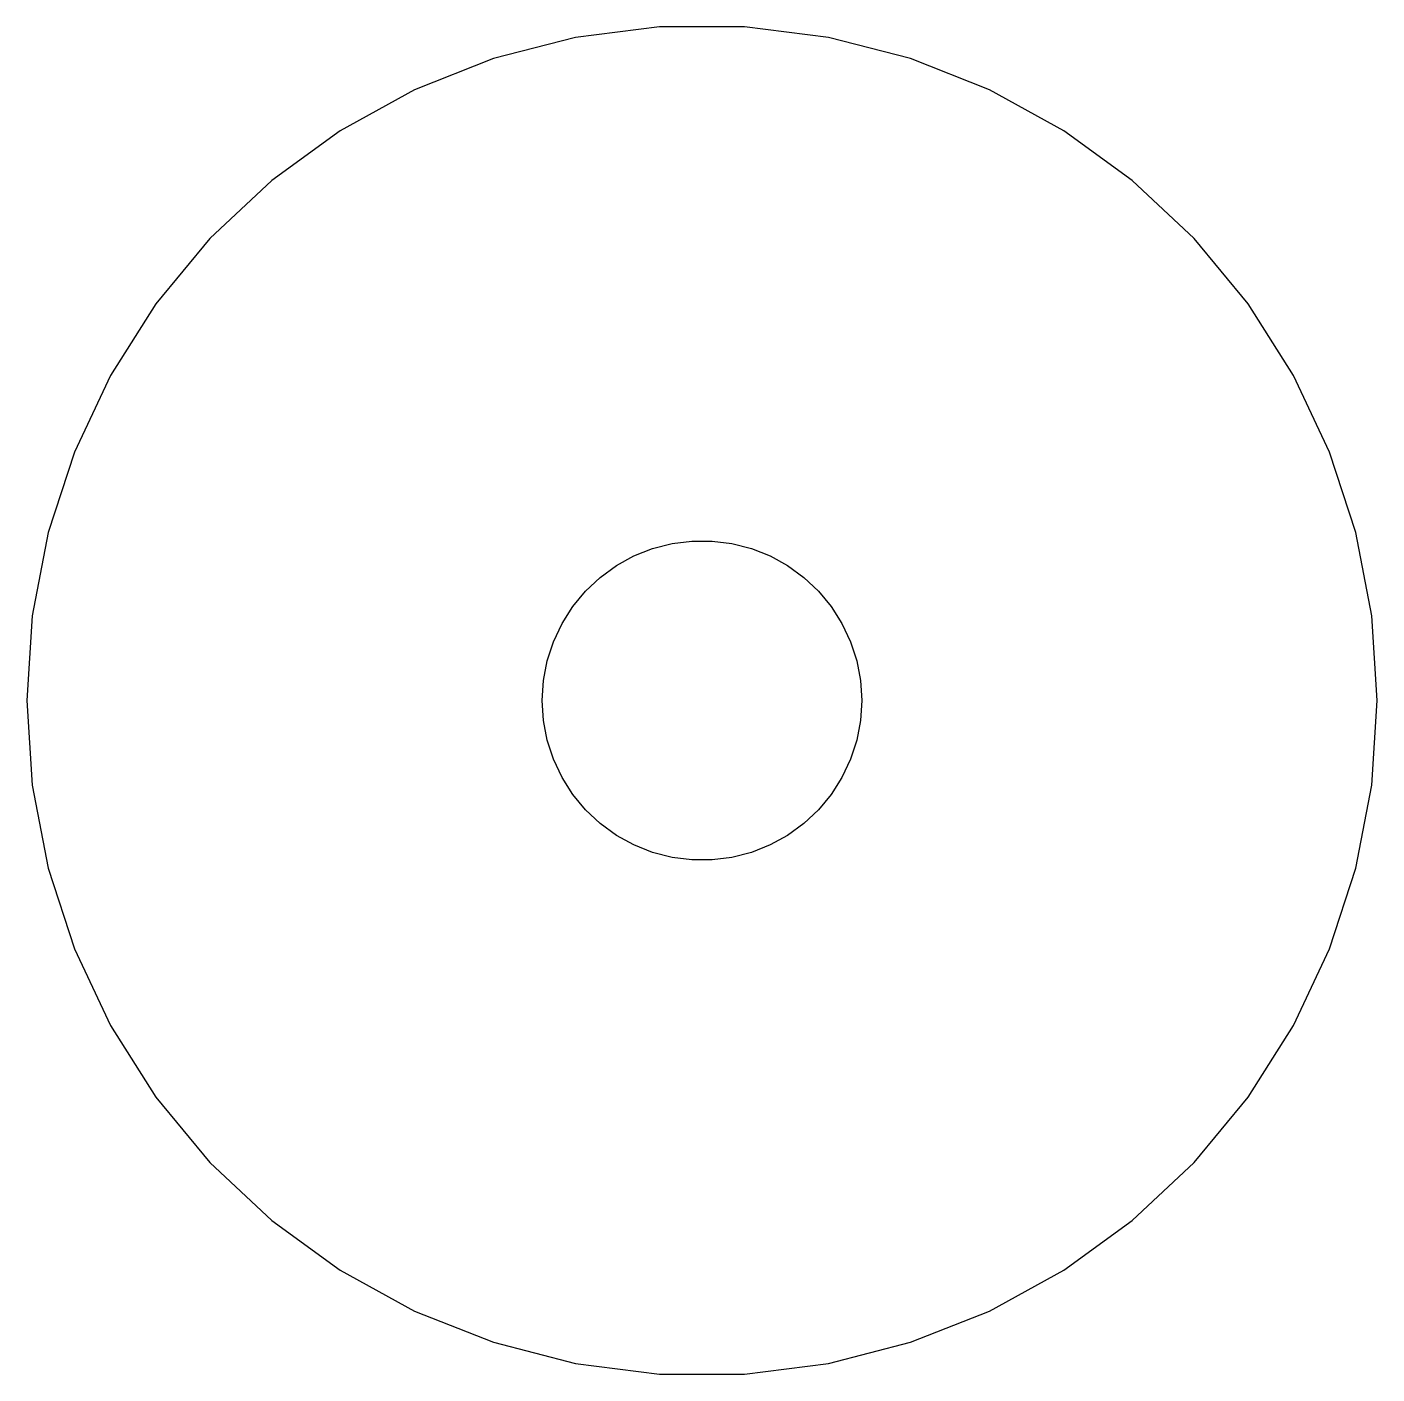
# Model space of a CAD drawing. Header units: metres. Extents: x -12 to 12, y 98 to 231.
# Drawn here: x -12.46 to 12.46, y 97.56 to 122.44 of the extents above.
import ezdxf

# ---------------------------------------------------------------- set-up
doc = ezdxf.new("R2010")
doc.units = ezdxf.units.M

msp = doc.modelspace()

# ---------------------------------------------------------------- linework, layer by layer
for p, q in [((-0.782669, 122.44), (-2.33569, 122.244)), ((0.782669, 122.44), (-0.782669, 122.44)), ((2.33569, 122.244), (0.782669, 122.44)), ((-2.33569, 122.244), (-3.85188, 121.855)), ((3.85188, 121.855), (2.33569, 122.244)), ((-3.85188, 121.855), (-5.30731, 121.279)), ((5.30731, 121.279), (3.85188, 121.855)), ((-5.30731, 121.279), (-6.67906, 120.525)), ((6.67906, 120.525), (5.30731, 121.279)), ((-6.67906, 120.525), (-7.94547, 119.604)), ((7.94547, 119.604), (6.67906, 120.525)), ((-7.94547, 119.604), (-9.08656, 118.533)), ((9.08656, 118.533), (7.94547, 119.604)), ((-9.08656, 118.533), (-10.0844, 117.327)), ((10.0844, 117.327), (9.08656, 118.533)), ((-10.0844, 117.327), (-10.9231, 116.005)), ((10.9231, 116.005), (10.0844, 117.327)), ((-10.9231, 116.005), (-11.5896, 114.589)), ((11.5896, 114.589), (10.9231, 116.005)), ((-11.5896, 114.589), (-12.0733, 113.1)), ((12.0733, 113.1), (11.5896, 114.589)), ((-12.0733, 113.1), (-12.3667, 111.562)), ((-0.552765, 112.898), (-0.185226, 112.944)), ((-0.185226, 112.944), (0.185226, 112.944)), ((0.185226, 112.944), (0.552765, 112.898)), ((12.3667, 111.562), (12.0733, 113.1)), ((-1.25604, 112.669), (-0.911591, 112.806)), ((-0.911591, 112.806), (-0.552765, 112.898)), ((0.552765, 112.898), (0.911591, 112.806)), ((0.911591, 112.806), (1.25604, 112.669)), ((-1.88039, 112.273), (-1.58069, 112.491)), ((-1.58069, 112.491), (-1.25604, 112.669)), ((1.25604, 112.669), (1.58069, 112.491)), ((1.58069, 112.491), (1.88039, 112.273)), ((-2.15045, 112.019), (-1.88039, 112.273)), ((1.88039, 112.273), (2.15045, 112.019)), ((-2.3866, 111.734), (-2.15045, 112.019)), ((2.15045, 112.019), (2.3866, 111.734)), ((-2.5851, 111.421), (-2.3866, 111.734)), ((2.3866, 111.734), (2.5851, 111.421)), ((-12.3667, 111.562), (-12.465, 110)), ((12.465, 110), (12.3667, 111.562)), ((-2.74283, 111.086), (-2.5851, 111.421)), ((2.5851, 111.421), (2.74283, 111.086)), ((-2.85732, 110.734), (-2.74283, 111.086)), ((2.74283, 111.086), (2.85732, 110.734)), ((-2.92673, 110.37), (-2.85732, 110.734)), ((2.85732, 110.734), (2.92673, 110.37)), ((-2.95, 110), (-2.92673, 110.37)), ((2.92673, 110.37), (2.95, 110)), ((-12.465, 110), (-12.3667, 108.438)), ((-2.92673, 109.63), (-2.95, 110)), ((2.95, 110), (2.92673, 109.63)), ((12.3667, 108.438), (12.465, 110)), ((-2.85732, 109.266), (-2.92673, 109.63)), ((2.92673, 109.63), (2.85732, 109.266)), ((-2.74283, 108.914), (-2.85732, 109.266)), ((2.85732, 109.266), (2.74283, 108.914)), ((-2.5851, 108.579), (-2.74283, 108.914)), ((2.74283, 108.914), (2.5851, 108.579)), ((-2.3866, 108.266), (-2.5851, 108.579)), ((2.5851, 108.579), (2.3866, 108.266)), ((-12.3667, 108.438), (-12.0733, 106.9)), ((-2.15045, 107.981), (-2.3866, 108.266)), ((2.3866, 108.266), (2.15045, 107.981)), ((12.0733, 106.9), (12.3667, 108.438)), ((-1.88039, 107.727), (-2.15045, 107.981)), ((2.15045, 107.981), (1.88039, 107.727)), ((-1.58069, 107.509), (-1.88039, 107.727)), ((1.88039, 107.727), (1.58069, 107.509)), ((-1.25604, 107.331), (-1.58069, 107.509)), ((1.58069, 107.509), (1.25604, 107.331)), ((-0.911591, 107.194), (-1.25604, 107.331)), ((1.25604, 107.331), (0.911591, 107.194)), ((-0.552765, 107.102), (-0.911591, 107.194)), ((-0.185226, 107.056), (-0.552765, 107.102)), ((0.185226, 107.056), (-0.185226, 107.056)), ((0.552765, 107.102), (0.185226, 107.056)), ((0.911591, 107.194), (0.552765, 107.102)), ((-12.0733, 106.9), (-11.5896, 105.411)), ((11.5896, 105.411), (12.0733, 106.9)), ((-11.5896, 105.411), (-10.9231, 103.995)), ((10.9231, 103.995), (11.5896, 105.411)), ((-10.9231, 103.995), (-10.0844, 102.673)), ((10.0844, 102.673), (10.9231, 103.995)), ((-10.0844, 102.673), (-9.08656, 101.467)), ((9.08656, 101.467), (10.0844, 102.673)), ((-9.08656, 101.467), (-7.94547, 100.396)), ((7.94547, 100.396), (9.08656, 101.467)), ((-7.94547, 100.396), (-6.67906, 99.4755)), ((6.67906, 99.4755), (7.94547, 100.396)), ((-6.67906, 99.4755), (-5.30731, 98.7214)), ((5.30731, 98.7214), (6.67906, 99.4755)), ((-5.30731, 98.7214), (-3.85188, 98.1451)), ((3.85188, 98.1451), (5.30731, 98.7214)), ((-3.85188, 98.1451), (-2.33569, 97.7558)), ((2.33569, 97.7558), (3.85188, 98.1451)), ((-2.33569, 97.7558), (-0.782669, 97.5596)), ((0.782669, 97.5596), (2.33569, 97.7558)), ((-0.782669, 97.5596), (0.782669, 97.5596))]:
    msp.add_line(p, q)

doc.saveas('drawing.dxf')
